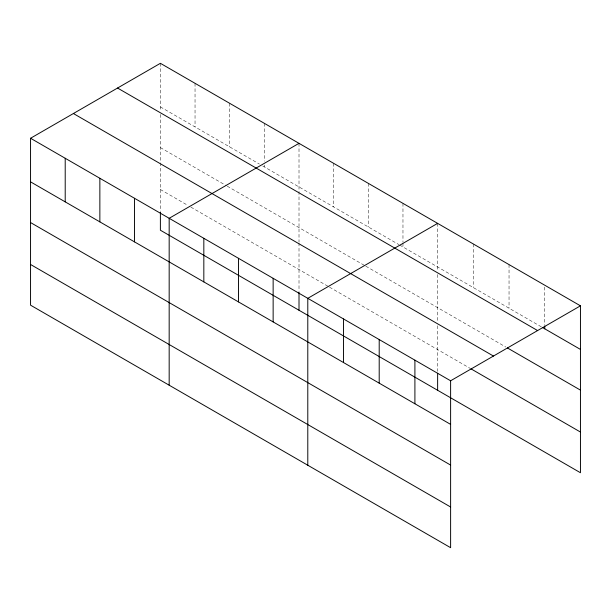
<?xml version="1.0" encoding="UTF-8"?>
<svg xmlns="http://www.w3.org/2000/svg" width="611" height="611" viewBox="0 0 611 611"><rect width="100%" height="100%" fill="white"/><g stroke="black" fill="none" stroke-linecap="round" stroke-linejoin="round"><path stroke-width="0.46" stroke-dasharray="3.06 2.29" d="M160.388 106.902L259.4 164.061M262.699 165.971L398.846 244.576M399.67 245.049L541.499 326.931M160.388 147.595L226.398 185.706M227.223 186.179L365.019 265.739M365.844 266.213L505.793 347.01M160.388 189.517L187.615 205.243M190.915 207.144L328.71 286.704M329.535 287.178L470.088 368.326M544.745 287.109L544.745 325.014M509.039 264.594L509.039 308.188M473.334 243.98L473.334 287.575M437.629 223.366L437.629 270.749M437.629 274.538L437.629 321.951M437.629 325.762L437.629 371.351M402.97 203.364L402.97 242.216M402.97 243.163L402.97 246.959M368.318 183.353L368.318 226.948M333.659 163.343L333.659 206.938M299.008 143.333L299.008 241.918M299.008 242.873L299.008 291.317M264.349 123.33L264.349 161.235M264.349 165.031L264.349 166.925M229.698 103.32L229.698 146.915M195.039 83.31L195.039 126.905M160.388 63.307L160.388 110.683M160.388 114.471L160.388 161.884M160.388 162.839L160.388 211.284"/><path stroke-width="0.92" d="M450.613 465.078L450.613 380.783L30.55 138.262L30.55 305.172L450.613 547.693L450.613 465.078L30.55 222.557M160.388 212.231L160.388 230.217L580.45 472.738L580.45 305.828L160.388 63.307L30.55 138.262M299.008 143.333L169.171 218.295L169.171 385.205M437.629 223.366L307.791 298.328L307.791 465.238M450.613 380.783L580.45 305.828M542.308 327.404L580.45 349.423M117.541 88.037L537.604 330.559M507.413 347.949L580.45 390.116M73.396 113.524L493.459 356.053M470.898 368.792L580.45 432.038M30.55 181.857L450.613 424.378M30.55 264.479L450.613 507M544.745 325.961L544.745 328.81M437.629 373.245L437.629 390.276M414.907 360.169L414.907 403.764M379.202 339.556L379.202 383.15M343.497 318.942L343.497 362.537M299.008 292.264L299.008 310.243M273.14 278.318L273.14 321.913M238.481 258.316L238.481 301.91M203.83 238.305L203.83 281.9M134.519 198.285L134.519 241.88M99.86 178.282L99.86 221.877M65.209 158.272L65.209 201.867"/></g></svg>
